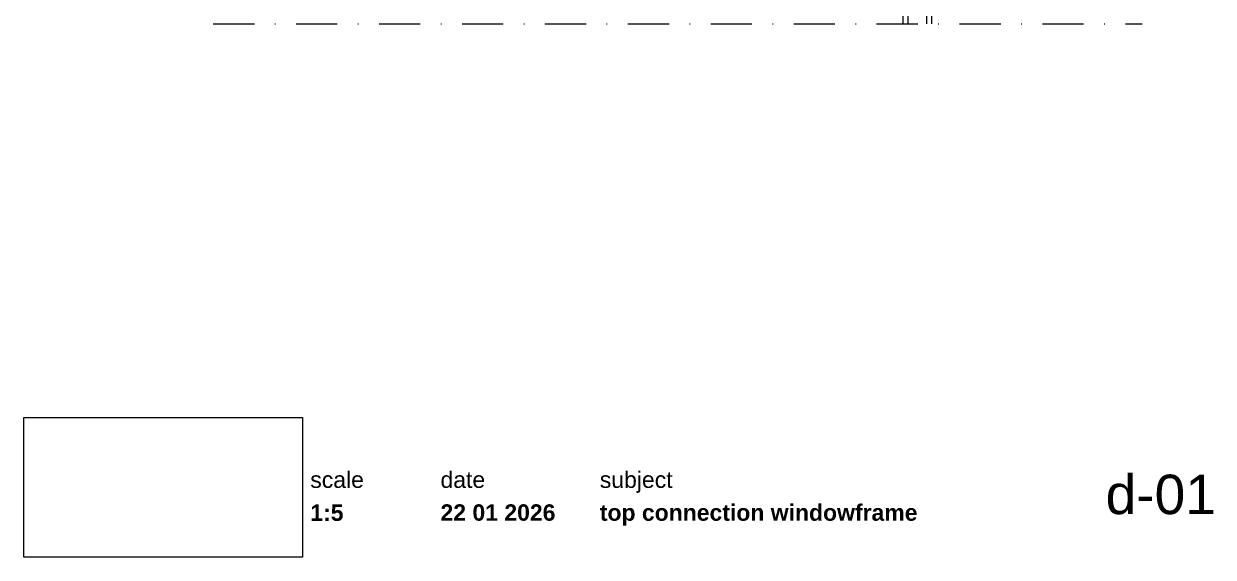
# Paper-space layout 'd-01 top connection windowframe' of a CAD drawing. Header units: millimetres. Extents: x 14 to 195, y 11 to 247.
# Drawn here: x 13.7 to 194.6, y 11.1 to 92.3 of the extents above; entities that cross this region are included whole.
import ezdxf
from ezdxf.xclip import XClip

# ---------------------------------------------------------------- set-up
doc = ezdxf.new("R2010")
doc.units = ezdxf.units.MM
doc.header["$MEASUREMENT"] = 0
doc.header["$XCLIPFRAME"] = 0
doc.linetypes.add('B0302', pattern=[12.51, 6.26, -3.125, 0, -3.125])
doc.linetypes.add('Wipeout_Contour', pattern=[1000, 0, -1000])
doc.layers.add('#01', color=7, linetype='Continuous')
doc.layers.add('Info - 1_5_10', color=7, linetype='Continuous')
doc.styles.add('GENERATED_STYLE_1', font='HelveticaNeue.ttc')
doc.styles.add('GENERATED_STYLE_2', font='HelveticaNeue.ttc')
picture_1 = doc.add_image_def('image1.png', size_in_pixel=(317, 159))

# ---------------------------------------------------------------- blocks, each defined once
blk = doc.blocks.new('Drawing_1_1', base_point=(-200, 60))
at = {"color": 2, "linetype": 'Continuous', "lineweight": 0}
for s, insert, char_height, attachment_point, style in [('\\A1;{\\pql;\\fHelvetica Neue|b0|i0|c0|p0;\\W1.000000;scale}', (57.28, 24.14), 2.5, 1, 'GENERATED_STYLE_1'), ('\\A1;{\\pql;\\fHelvetica Neue|b0|i0|c0|p0;\\W1.000000;date}', (77.08, 24.14), 2.5, 1, 'GENERATED_STYLE_1'), ('\\A1;{\\pql;\\fHelvetica Neue|b0|i0|c0|p0;\\W1.000000;subject}', (101.31, 24.14), 2.5, 1, 'GENERATED_STYLE_1'), ('\\A1;{\\pqr;\\fHelvetica Neue|b0|i0|c0|p0;\\W1.000000;d-01}', (195, 23.65), 6, 3, 'GENERATED_STYLE_1'), ('\\A1;{\\pql;\\fHelvetica Neue|b1|i0|c0|p0;\\W1.000000;1:5}', (57.28, 19.12), 2.5, 1, 'GENERATED_STYLE_2'), ('\\A1;{\\pql;\\fHelvetica Neue|b1|i0|c0|p0;\\W1.000000;22 01 2026}', (77.08, 19.14), 2.5, 1, 'GENERATED_STYLE_2'), ('\\A1;{\\pql;\\fHelvetica Neue|b1|i0|c0|p0;\\W1.000000;top connection windowframe}', (101.31, 19.14), 2.5, 1, 'GENERATED_STYLE_2')]:
    blk.add_mtext(s, dxfattribs=dict(at, insert=insert, char_height=char_height, attachment_point=attachment_point, style=style))
at = {"color": 254, "linetype": 'Wipeout_Contour', "lineweight": 0, "ltscale": 174.062972}
blk.add_wipeout([(13.71, 11.09), (56.11, 11.09), (56.11, 32.35), (13.71, 32.35)], dxfattribs=at)
at = {"color": 9, "lineweight": 0}
image = blk.add_image(picture_1, insert=(13.71, 11.09), size_in_units=(42.4, 21.27), dxfattribs=at)
image.set_boundary_path([(-0.5, -0.5), (316.5, 158.5)])
blk = doc.blocks.new('Drawing_2_1', base_point=(-9206.62, -124.09))
at = {"layer": 'Info - 1_5_10', "color": 9, "linetype": 'Continuous', "lineweight": 0, "flags": 128}
for points in [[(148.21, 92.3), (148.21, 111.81), (147.41, 111.81), (147.41, 92.3)], [(151.81, 92.3), (151.81, 111.81), (151.01, 111.81), (151.01, 92.3)]]:
    blk.add_lwpolyline(points, dxfattribs=at)

psp = doc.layouts.new('d-01 top connection windowframe')

# ---------------------------------------------------------------- linework, layer by layer
at = {"layer": '#01', "color": 3, "linetype": 'B0302', "lineweight": 0}
psp.add_line((42.52, 92.3), (183.79, 92.3), dxfattribs=at)

# ---------------------------------------------------------------- block references
at = {"color": 4, "linetype": 'Continuous', "lineweight": 0}
ref = psp.add_blockref('Drawing_2_1', (-9206.62, -124.09), dxfattribs=at)
XClip(ref).set_block_clipping_path([(21.9396100087, 92.2974375522), (190.9441506409, 247.2172305439)])
ref = psp.add_blockref('Drawing_1_1', (-200, 60), dxfattribs=at)
XClip(ref).set_block_clipping_path([(-287.3178906032, -75.7273941135), (502.7286062445, 56.3449743075)])

doc.saveas('drawing.dxf')
